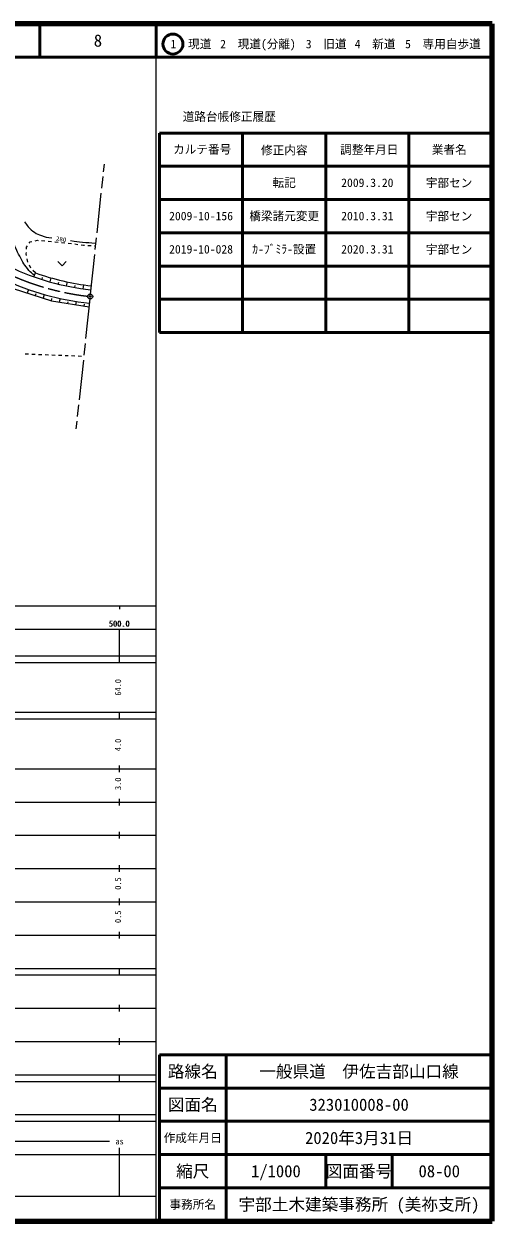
# Model space of a CAD drawing. Units: millimetres, scale not verified. Extents: x 40000 to 680000, y 20000 to 380000.
# Drawn here: x 539240 to 680000, y 20000 to 380000 of the extents above; entities that cross this region are included whole.
import ezdxf
from ezdxf.enums import TextEntityAlignment as Align

# ---------------------------------------------------------------- set-up
doc = ezdxf.new("R2010")
doc.units = ezdxf.units.MM
doc.header["$LTSCALE"] = 1000
doc.header["$PDMODE"] = 32
doc.header["$PDSIZE"] = 500
doc.linetypes.add('CHAIN', pattern=[18.5, 12, -1.5, 3.5, -1.5])
for name, color, linetype, lineweight in [('S-BGD', 7, 'Continuous', 25), ('S-BMK', 2, 'CHAIN', 13), ('S-BMK-SRVR', 3, 'Continuous', 25), ('S-TTL', 2, 'Continuous', 140), ('S-TTL-BAND', 7, 'Continuous', 25), ('S-TTL-FRAM', 2, 'Continuous', 50), ('S-TTL-LINE', 7, 'Continuous', 50)]:
    doc.layers.add(name, color=color, linetype=linetype, lineweight=lineweight)
doc.layers.add('S-OTRS', color=6, linetype='Continuous')
doc.layers.add('S-TTL-TXT', color=7, linetype='Continuous')
doc.styles.add('ＭＳ ゴシック', font='')
doc.styles.get('ＭＳ ゴシック').set_extended_font_data('MS Gothic')

msp = doc.modelspace()

# ---------------------------------------------------------------- linework, layer by layer
at = {"layer": 'S-BGD'}
for p, q in [((540035, 312879), (540271, 313237)), ((540820, 314073), (541088, 314481)), ((541088, 314481), (541589, 314584)), ((542569, 314784), (543332, 314939)), ((543332, 314939), (543552, 314920)), ((544548, 314832), (545545, 314744)), ((546541, 314656), (547537, 314568)), ((548532, 314475), (549528, 314377)), ((550523, 314279), (551518, 314181)), ((552513, 314083), (553508, 313985)), ((554499, 313847), (555489, 313706)), ((556479, 313565), (557112, 313474)), ((557112, 313474), (557472, 313458)), ((558471, 313412), (559470, 313366)), ((560469, 313320), (560796, 313305)), ((539944, 310910), (539962, 311309)), ((540047, 310319), (539944, 310910)), ((540009, 312308), (540035, 312879)), ((540393, 308349), (540220, 309334)), ((541358, 306600), (540868, 307472)), ((549456, 308511), (550706, 307261)), ((551956, 308511), (550706, 307261)), ((542678, 305122), (541950, 305808)), ((542263, 303951), (542678, 305122)), ((544673, 303143), (544860, 303735)), ((547107, 302415), (547443, 303611)), ((552042, 301203), (552298, 302419)), ((532937, 301403), (547535, 296715)), ((540624, 300141), (540245, 299056)), ((542794, 298827), (542625, 298292)), ((549565, 301769), (549713, 302372)), ((554537, 300721), (554645, 301332)), ((557046, 300321), (557222, 301551)), ((545324, 298657), (545005, 297528)), ((547543, 297394), (547386, 296763)), ((547535, 296715), (558823, 294940)), ((550094, 297465), (549852, 296351)), ((552416, 296470), (552321, 295963)), ((554944, 296564), (554791, 295574)), ((557324, 295705), (557260, 295186)), ((539594, 280790), (540593, 280751)), ((541593, 280713), (542592, 280674)), ((543591, 280636), (544590, 280597)), ((545590, 280558), (546589, 280520)), ((547588, 280481), (548587, 280443)), ((549587, 280404), (550586, 280365)), ((551585, 280327), (552584, 280288)), ((553584, 280250), (554583, 280211)), ((555582, 280172), (556581, 280134))]:
    msp.add_line(p, q, dxfattribs=at)
for centre, radius, start, end in [((567879, 376353), 76800, 244.58189, 263.63787), ((567257, 376317), 80698, 244.82155, 264.08556), ((567879, 376353), 75558, 250.516, 263.63787)]:
    msp.add_arc(centre, radius, start, end, dxfattribs=at)
for points, knots in [([(542404, 304349), (541599, 304989), (541353, 305253), (540742, 305897), (539384, 307328), (538937, 308402), (537991, 310134), (537484, 311062), (537161, 311569), (536780, 312555), (536072, 314387), (535891, 315489), (535239, 317342), (534743, 318755), (534441, 319538), (533864, 320919), (533474, 321852), (533261, 322377), (532818, 323285), (532490, 323960), (532375, 324184), (531938, 324991)], [0, 0, 0, 0, 1, 1, 1, 2, 2, 2, 3, 3, 3, 4, 4, 4, 5, 5, 5, 6, 6, 6, 7, 7, 7, 7]), ([(539426, 320505), (539875, 319790), (540044, 319556), (540517, 319009), (541164, 318261), (541609, 317905), (542419, 317336), (543147, 316824), (543638, 316657), (544473, 316347), (545666, 315902), (546208, 315883), (547672, 315714)], [0, 0, 0, 0, 1, 1, 1, 2, 2, 2, 3, 3, 3, 4, 4, 4, 4]), ([(553229, 314862), (554982, 314628), (555446, 314568), (556873, 314420), (558435, 314257), (558947, 314223), (560880, 314084)], [0, 0, 0, 0, 1, 1, 1, 2, 2, 2, 2])]:
    msp.add_open_spline(points, degree=3, knots=knots, dxfattribs=at)
at = {"layer": 'S-BMK'}
for p, q in [((559236, 298783), (563429, 337808)), ((559075, 297291), (554882, 258266))]:
    msp.add_line(p, q, dxfattribs=at)
msp.add_arc((567570, 376347), 78761, 244.70705, 263.32114, dxfattribs=at)
at = {"layer": 'S-BMK-SRVR'}
msp.add_circle((559155, 298037), 750, dxfattribs=at)
msp.add_point((559155, 298037), dxfattribs=at)
msp.add_point((559155, 298037), dxfattribs=at)
at = {"layer": 'S-OTRS'}
msp.add_point((559155, 298037), dxfattribs=at)
at = {"layer": 'S-TTL'}
for p, q in [((680000, 380000), (40000, 380000)), ((680000, 20000), (680000, 380000)), ((40000, 20000), (680000, 20000))]:
    msp.add_line(p, q, dxfattribs=at)
at = {"layer": 'S-TTL-BAND'}
for p, q in [((579000, 20000), (579000, 370000)), ((40000, 205000), (579000, 205000)), ((568000, 205000), (568000, 204000)), ((68000, 198000), (579000, 198000)), ((568000, 188000), (568000, 198000)), ((40000, 190000), (579000, 190000)), ((40000, 188000), (579000, 188000)), ((40000, 173000), (579000, 173000)), ((568000, 171000), (568000, 173000)), ((40000, 171000), (579000, 171000)), ((40000, 156000), (579000, 156000)), ((568000, 155000), (568000, 157000)), ((46000, 146000), (579000, 146000)), ((568000, 145000), (568000, 147000)), ((568000, 135000), (568000, 137000)), ((52000, 136000), (579000, 136000)), ((46000, 126000), (579000, 126000)), ((568000, 125000), (568000, 127000)), ((52000, 116000), (579000, 116000)), ((568000, 115000), (568000, 117000)), ((46000, 106000), (579000, 106000)), ((568000, 105000), (568000, 107000)), ((40000, 96000), (579000, 96000)), ((40000, 94000), (579000, 94000)), ((568000, 94000), (568000, 96000)), ((49000, 84000), (579000, 84000)), ((568000, 83000), (568000, 85000)), ((40000, 74000), (579000, 74000)), ((568000, 73000), (568000, 75000)), ((40000, 64000), (579000, 64000)), ((40000, 62000), (579000, 62000)), ((568000, 62000), (568000, 64000)), ((40000, 52000), (579000, 52000)), ((568000, 50000), (568000, 52000)), ((40000, 50000), (579000, 50000)), ((71000, 44000), (565000, 44000)), ((40000, 40000), (579000, 40000)), ((568000, 27500), (568000, 42000)), ((68000, 27500), (579000, 27500))]:
    msp.add_line(p, q, dxfattribs=at)
at = {"layer": 'S-TTL-FRAM'}
for p, q in [((580000, 347197), (580000, 287197)), ((580000, 347197), (680000, 347197)), ((580000, 287197), (680000, 287197)), ((680000, 70000), (580000, 70000)), ((580000, 70000), (580000, 20000))]:
    msp.add_line(p, q, dxfattribs=at)
at = {"layer": 'S-TTL-LINE'}
for p, q in [((543997, 380000), (543997, 370000)), ((579000, 380000), (579000, 370000)), ((40000, 370000), (680000, 370000)), ((605000, 347197), (605000, 287197)), ((630000, 347197), (630000, 287197)), ((655000, 347197), (655000, 287197)), ((580000, 337197), (680000, 337197)), ((580000, 327197), (680000, 327197)), ((580000, 317197), (680000, 317197)), ((580000, 307197), (680000, 307197)), ((580000, 297197), (680000, 297197)), ((600000, 70000), (600000, 20000)), ((680000, 60000), (580000, 60000)), ((680000, 50000), (580000, 50000)), ((680000, 40000), (580000, 40000)), ((630000, 40000), (630000, 30000)), ((650000, 40000), (650000, 30000)), ((680000, 30000), (580000, 30000))]:
    msp.add_line(p, q, dxfattribs=at)
msp.add_circle((584031, 373958), 3000, dxfattribs=at)

# ---------------------------------------------------------------- texts
at = {"layer": 'S-BGD', "style": 'ＭＳ ゴシック'}
msp.add_text('280', height=1320, rotation=351.283, dxfattribs=at).set_placement((550450, 315288), align=Align.MIDDLE_CENTER)
at = {"layer": 'S-TTL-BAND', "style": 'ＭＳ ゴシック'}
for s, p in [('500.0', (567844, 198195)), ('500.0', (568000, 198195)), ('as', (568000, 42500))]:
    msp.add_text(s, height=1833, dxfattribs=at).set_placement(p, align=Align.BOTTOM_CENTER)
for s, p in [('64.0', (569000, 180500)), ('4.0', (569000, 163174)), ('3.0', (569000, 151500)), ('0.5', (569000, 121500)), ('0.5', (569000, 111500))]:
    msp.add_text(s, height=1833, rotation=90, dxfattribs=at).set_placement(p, align=Align.BOTTOM_CENTER)
at = {"layer": 'S-TTL-TXT', "style": 'ＭＳ ゴシック'}
for s, height, p in [('8', 3666, (561497, 375000)), ('1\u3000現道', 2566, (589448, 373958)), ('2\u3000現道(分離)', 2566, (609619, 373958)), ('3\u3000旧道', 2566, (630121, 373958)), ('4\u3000新道', 2566, (644824, 373958)), ('5\u3000専用自歩道', 2566, (665228, 373958)), ('道路台帳修正履歴', 2566, (600968, 352113)), ('カルテ番号', 2566, (592839, 342277)), ('修正内容', 2566, (617509, 342023)), ('調整年月日', 2566, (643089, 342197)), ('業者名', 2566, (667134, 342197)), ('転記', 2566, (617500, 332245)), ('2009.3.20', 2566, (642500, 332245)), ('宇部セン', 2566, (667077, 332189)), ('2009-10-156', 2566, (592500, 322245)), ('橋梁諸元変更', 2566, (617500, 322245)), ('2010.3.31', 2566, (642500, 322245)), ('宇部セン', 2566, (667077, 322189)), ('2019-10-028', 2566, (592500, 312245)), ('ｶ-ﾌﾞﾐﾗ-設置', 2566, (617500, 312245)), ('2020.3.31', 2566, (642500, 312245)), ('宇部セン', 2566, (667077, 312189)), ('路線名', 3666, (590000, 65000)), ('路線名', 3666, (590000, 65000)), ('一般県道\u3000伊佐吉部山口線', 3666, (640000, 65000)), ('図面名', 3666, (590000, 55000)), ('図面名', 3666, (590000, 55000)), ('323010008-00', 3666, (640000, 55000)), ('2020年3月31日', 3666, (640000, 45000)), ('作成年月日', 2566, (590000, 45000)), ('作成年月日', 2566, (590000, 45000)), ('縮尺', 3666, (590000, 35000)), ('縮尺', 3666, (590000, 35000)), ('1/1000', 3666, (615000, 35000)), ('図面番号', 3666, (640000, 35000)), ('図面番号', 3666, (640000, 35000)), ('08-00', 3666, (664125, 35000)), ('事務所名', 2566, (590000, 25000)), ('事務所名', 2566, (590000, 25000)), ('宇部土木建築事務所 (美祢支所)', 3666, (640000, 25000))]:
    msp.add_text(s, height=height, dxfattribs=at).set_placement(p, align=Align.MIDDLE_CENTER)

doc.saveas('drawing.dxf')
